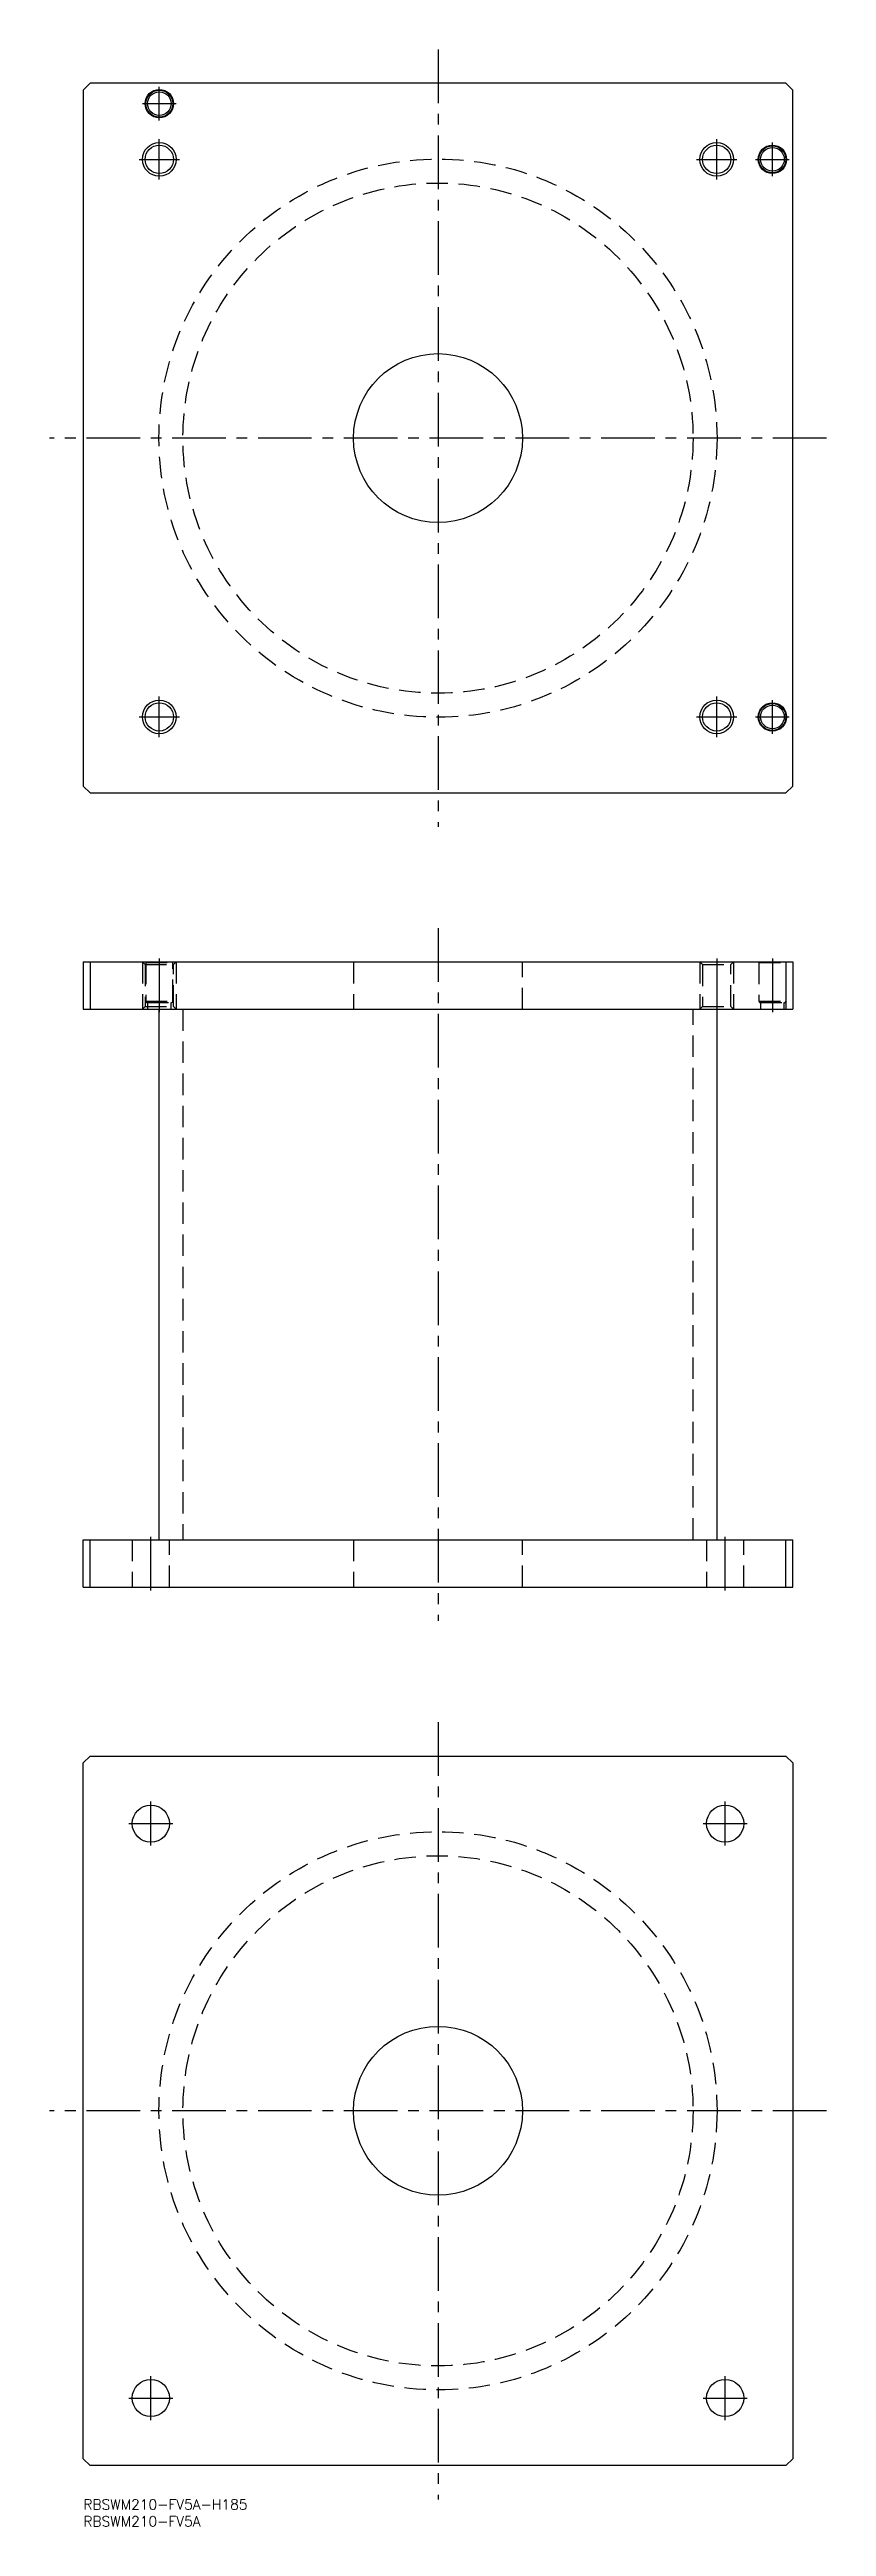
# Model space of a CAD drawing. Extents: x -10 to 220, y -8 to 725.
import ezdxf

# ---------------------------------------------------------------- set-up
doc = ezdxf.new("R2010")
doc.units = 0
doc.header["$LTSCALE"] = 0.5
doc.linetypes.add('CENTER', pattern=[50.8, 31.75, -6.35, 6.35, -6.35])
doc.linetypes.add('DASHED', pattern=[19.05, 12.7, -6.35])
doc.layers.get('0').update_dxf_attribs({"linetype": 'CONTINUOUS'})
for name, color, linetype in [('MSM_CENTER', 1, 'CENTER'), ('MSM_CONTINUOUS', 7, 'CONTINUOUS'), ('MSM_DASHED', 4, 'DASHED'), ('MSM_NARROW', 5, 'CONTINUOUS'), ('MSM_PART_NUMBER', 7, 'CONTINUOUS')]:
    doc.layers.add(name, color=color, linetype=linetype)
doc.styles.get("Standard").update_dxf_attribs({"font": 'txt.shx', "height": 3, "bigfont": 'bigfont.shx'})

msp = doc.modelspace()

# ---------------------------------------------------------------- linework, layer by layer
for p, q in [((2, 715), (0, 713)), ((208, 715), (2, 715)), ((210, 713), (208, 715))]:
    msp.add_line(p, q)
for centre, radius in [((22.5, 709), 4.2), ((22.5, 709), 4), ((22.5, 709), 3.5), ((22.5, 692.5), 4.188), ((187.5, 692.5), 4.188), ((204, 692.5), 4.2), ((204, 692.5), 4), ((204, 692.5), 3.5)]:
    msp.add_circle(centre, radius)
at = {"layer": 'MSM_CENTER'}
for p, q in [((105, 725), (105, 495)), ((22.5, 704), (22.5, 714)), ((17.5, 709), (27.5, 709)), ((22.5, 686.5), (22.5, 698.5)), ((187.5, 686.5), (187.5, 698.5)), ((204, 687.5), (204, 697.5)), ((16.5, 692.5), (28.5, 692.5)), ((181.5, 692.5), (193.5, 692.5)), ((199, 692.5), (209, 692.5)), ((220, 610), (-10, 610)), ((22.5, 521.5), (22.5, 533.5)), ((187.5, 521.5), (187.5, 533.5)), ((204, 522.5), (204, 532.5)), ((16.5, 527.5), (28.5, 527.5)), ((181.5, 527.5), (193.5, 527.5)), ((199, 527.5), (209, 527.5)), ((105, 465), (105, 260)), ((22.5, 456), (22.5, 440)), ((187.5, 456), (187.5, 440)), ((204, 456), (204, 440)), ((20, 269), (20, 285)), ((190, 269), (190, 285)), ((105, 230), (105, 0)), ((20, 193.5), (20, 206.5)), ((190, 193.5), (190, 206.5)), ((13.5, 200), (26.5, 200)), ((183.5, 200), (196.5, 200)), ((220, 115), (-10, 115)), ((13.5, 30), (26.5, 30)), ((20, 23.5), (20, 36.5)), ((183.5, 30), (196.5, 30)), ((190, 23.5), (190, 36.5))]:
    msp.add_line(p, q, dxfattribs=at)
at = {"layer": 'MSM_CONTINUOUS'}
for p, q in [((0, 713), (0, 507)), ((210, 507), (210, 713)), ((0, 507), (2, 505)), ((208, 505), (210, 507)), ((2, 505), (208, 505)), ((0, 455), (210, 455)), ((0, 455), (0, 441)), ((2, 455), (2, 441)), ((208, 455), (208, 441)), ((210, 455), (210, 441)), ((0, 441), (210, 441)), ((22.4, 441), (22.4, 284)), ((187.6, 284), (187.6, 441)), ((0, 270), (0, 284)), ((0, 284), (210, 284)), ((2, 270), (2, 284)), ((208, 270), (208, 284)), ((210, 270), (210, 284)), ((0, 270), (210, 270)), ((0, 218), (2, 220)), ((2, 220), (208, 220)), ((208, 220), (210, 218)), ((0, 12), (0, 218)), ((210, 218), (210, 12)), ((2, 10), (0, 12)), ((208, 10), (2, 10)), ((210, 12), (208, 10))]:
    msp.add_line(p, q, dxfattribs=at)
for centre, radius in [((105, 610), 25), ((22.5, 527.5), 4.188), ((187.5, 527.5), 4.188), ((204, 527.5), 4.2), ((204, 527.5), 4), ((204, 527.5), 3.5), ((20, 200), 5.5), ((190, 200), 5.5), ((105, 115), 25), ((20, 30), 5.5), ((190, 30), 5.5)]:
    msp.add_circle(centre, radius, dxfattribs=at)
at = {"layer": 'MSM_DASHED'}
for p, q in [((17.5, 455), (18.312, 454.188)), ((17.5, 455), (17.5, 441)), ((18.3, 455), (18.5, 454.8)), ((18.5, 454.8), (26.5, 454.8)), ((18.5, 454.8), (18.5, 443.4)), ((26.5, 454.8), (26.7, 455)), ((26.5, 443.4), (26.5, 454.8)), ((26.688, 454.188), (27.5, 455)), ((27.5, 455), (27.5, 441)), ((80, 455), (80, 441)), ((130, 441), (130, 455)), ((182.5, 455), (183.312, 454.188)), ((182.5, 455), (182.5, 441)), ((191.688, 454.188), (192.5, 455)), ((192.5, 455), (192.5, 441)), ((199.8, 455), (200, 454.8)), ((200, 454.8), (208, 454.8)), ((200, 454.8), (200, 443.4)), ((208, 454.8), (208.2, 455)), ((18.312, 454.188), (26.688, 454.188)), ((18.312, 454.188), (18.312, 441.812)), ((26.688, 441.812), (26.688, 454.188)), ((183.312, 454.188), (191.688, 454.188)), ((183.312, 454.188), (183.312, 441.812)), ((191.688, 441.812), (191.688, 454.188)), ((18.312, 441.812), (17.5, 441)), ((18.312, 441.812), (26.688, 441.812)), ((18.507, 443.4), (26.493, 443.4)), ((18.9, 443), (26.1, 443)), ((19, 443), (19, 441)), ((26, 441), (26, 443)), ((27.5, 441), (26.688, 441.812)), ((29.5, 441), (29.5, 284)), ((180.5, 284), (180.5, 441)), ((183.312, 441.812), (182.5, 441)), ((183.312, 441.812), (191.688, 441.812)), ((192.5, 441), (191.688, 441.812)), ((200.007, 443.4), (207.993, 443.4)), ((200.4, 443), (207.6, 443)), ((200.5, 443), (200.5, 441)), ((207.5, 441), (207.5, 443)), ((14.5, 284), (14.5, 270)), ((25.5, 270), (25.5, 284)), ((80, 284), (80, 270)), ((130, 270), (130, 284)), ((184.5, 284), (184.5, 270)), ((195.5, 270), (195.5, 284))]:
    msp.add_line(p, q, dxfattribs=at)
for centre, radius in [((105, 610), 82.6), ((105, 610), 75.5), ((105, 115), 82.6), ((105, 115), 75.5)]:
    msp.add_circle(centre, radius, dxfattribs=at)
for centre, start, end in [((18.9, 443.4), 180, 270), ((26.1, 443.4), 270, 360), ((200.4, 443.4), 180, 270), ((207.6, 443.4), 270, 360)]:
    msp.add_arc(centre, 0.4, start, end, dxfattribs=at)
at = {"layer": 'MSM_NARROW'}
for centre in [(22.5, 692.5), (187.5, 692.5), (22.5, 527.5), (187.5, 527.5)]:
    msp.add_circle(centre, 5, dxfattribs=at)

# ---------------------------------------------------------------- texts
at = {"layer": 'MSM_PART_NUMBER'}
for s, p in [('RBSWM210-FV5A-H185', (0, -3)), ('RBSWM210-FV5A', (0, -8))]:
    msp.add_text(s, height=3, dxfattribs=at).set_placement(p)

doc.saveas('drawing.dxf')
